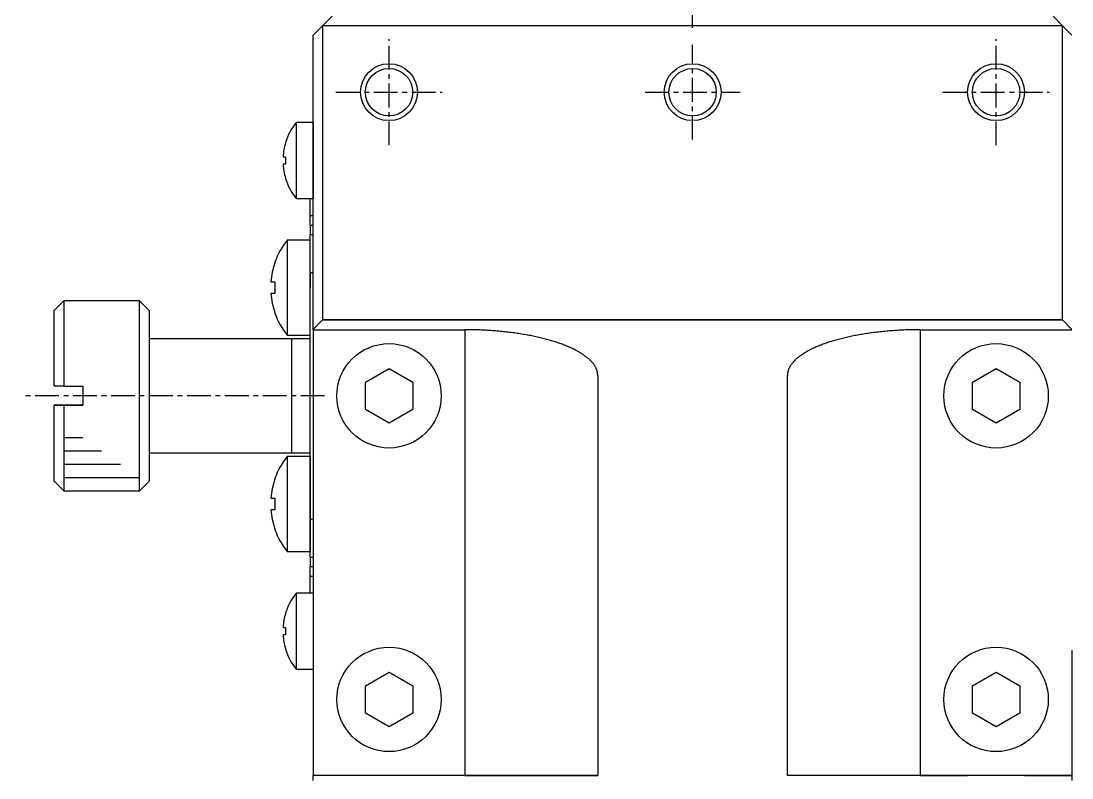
# Model space of a CAD drawing. Extents: x 93 to 329, y 82 to 330.
# Drawn here: x 122.3 to 177.7, y 249.1 to 289 of the extents above; entities that cross this region are included whole.
import ezdxf

# ---------------------------------------------------------------- set-up
doc = ezdxf.new("R2010")
doc.units = 0
doc.linetypes.add('CENTER', pattern=[2, 1.25, -0.25, 0.25, -0.25])
doc.layers.get('0').update_dxf_attribs({"linetype": 'CONTINUOUS'})
doc.layers.add('CENTER', color=1, linetype='CENTER')

msp = doc.modelspace()

# ---------------------------------------------------------------- linework, layer by layer
at = {"color": 7, "linetype": 'CONTINUOUS'}
for p, q in [((138.745, 289.267), (138.245, 288.767)), ((177.245, 288.767), (176.745, 289.267)), ((138.245, 288.767), (137.745, 288.267)), ((138.245, 288.767), (138.245, 273.267)), ((177.245, 288.767), (138.245, 288.767)), ((177.245, 273.267), (177.245, 288.767)), ((177.745, 288.267), (177.245, 288.767)), ((137.745, 272.767), (137.745, 288.267)), ((137.745, 283.667), (136.847, 283.667)), ((136.847, 283.667), (136.847, 279.667)), ((137.745, 283.667), (137.745, 279.667)), ((136.289, 282.617), (136.289, 282.596)), ((137.745, 282.667), (137.745, 282.667)), ((136.157, 281.867), (136.289, 281.867)), ((136.289, 281.467), (136.157, 281.467)), ((136.289, 281.867), (136.289, 281.467)), ((136.289, 280.739), (136.289, 280.717)), ((137.745, 280.667), (137.745, 280.667)), ((136.847, 279.667), (137.745, 279.667)), ((137.595, 278.767), (137.595, 279.667)), ((137.745, 279.767), (137.745, 279.767)), ((137.745, 279.767), (137.745, 279.767)), ((137.595, 278.267), (137.595, 278.767)), ((137.595, 278.267), (137.595, 277.767)), ((137.595, 277.767), (137.745, 277.767)), ((137.595, 275.767), (137.595, 277.767)), ((137.595, 277.767), (137.745, 277.767)), ((136.373, 277.467), (136.372, 272.467)), ((137.595, 277.467), (136.373, 277.467)), ((135.73, 276.317), (135.73, 276.284)), ((137.595, 274.967), (137.595, 275.767)), ((137.595, 275.767), (137.595, 274.967)), ((135.518, 275.267), (135.73, 275.267)), ((135.73, 275.267), (135.73, 274.667)), ((137.595, 262.767), (137.595, 274.967)), ((124.595, 274.268), (124.095, 273.768)), ((128.595, 274.268), (124.595, 274.268)), ((124.595, 274.268), (124.595, 269.768)), ((128.595, 264.268), (128.595, 274.268)), ((129.095, 273.768), (128.595, 274.268)), ((135.73, 274.667), (135.518, 274.667)), ((124.095, 269.768), (124.095, 273.768)), ((129.095, 273.768), (129.095, 264.768)), ((135.73, 273.651), (135.73, 273.617)), ((137.745, 272.767), (138.245, 273.267)), ((138.245, 273.267), (137.745, 272.767)), ((177.245, 273.267), (138.245, 273.267)), ((138.245, 273.267), (177.245, 273.267)), ((177.245, 273.267), (177.745, 272.767)), ((177.745, 272.767), (177.245, 273.267)), ((137.745, 272.751), (137.744, 249.267)), ((137.745, 272.751), (137.745, 272.767)), ((137.745, 272.751), (145.745, 272.751)), ((169.745, 272.75), (177.745, 272.75)), ((136.595, 272.267), (129.095, 272.268)), ((136.372, 272.467), (137.595, 272.467)), ((137.595, 272.267), (136.595, 272.267)), ((136.595, 272.267), (136.595, 266.267)), ((136.595, 272.267), (136.595, 266.267)), ((140.495, 269.988), (141.745, 270.71)), ((141.745, 270.71), (142.995, 269.988)), ((172.495, 269.988), (173.745, 270.71)), ((173.745, 270.71), (174.995, 269.988)), ((140.495, 268.545), (140.495, 269.988)), ((142.995, 269.988), (142.995, 268.545)), ((152.745, 270.34), (152.744, 249.267)), ((162.744, 249.267), (162.745, 270.34)), ((172.495, 268.545), (172.495, 269.988)), ((174.995, 269.988), (174.995, 268.545)), ((124.595, 269.768), (124.095, 269.768)), ((124.595, 269.768), (125.595, 269.768)), ((125.595, 269.768), (125.595, 268.768)), ((124.095, 264.768), (124.095, 268.768)), ((124.095, 268.768), (124.095, 268.768)), ((124.095, 268.768), (124.595, 268.768)), ((124.595, 268.768), (124.095, 268.768)), ((125.595, 268.768), (124.595, 268.768)), ((124.595, 268.768), (125.595, 268.768)), ((124.595, 268.768), (124.595, 264.268)), ((141.745, 267.823), (140.495, 268.545)), ((142.995, 268.545), (141.745, 267.823)), ((173.745, 267.823), (172.495, 268.545)), ((174.995, 268.545), (173.745, 267.823)), ((129.095, 266.268), (136.595, 266.267)), ((136.373, 266.067), (136.372, 261.067)), ((137.595, 266.067), (136.373, 266.067)), ((136.595, 266.267), (137.595, 266.267)), ((137.595, 266.067), (137.595, 261.067)), ((135.73, 264.917), (135.73, 264.884)), ((124.095, 264.768), (124.595, 264.268)), ((124.595, 264.268), (128.595, 264.268)), ((128.595, 264.268), (129.095, 264.768)), ((135.518, 263.867), (135.73, 263.867)), ((135.73, 263.867), (135.73, 263.267)), ((135.73, 263.267), (135.518, 263.267)), ((137.595, 260.767), (137.595, 262.767)), ((135.73, 262.251), (135.73, 262.217)), ((136.372, 261.067), (137.595, 261.067)), ((137.595, 260.767), (137.595, 260.267)), ((137.595, 260.767), (137.745, 260.767)), ((137.595, 260.767), (137.745, 260.767)), ((137.595, 259.767), (137.595, 260.267)), ((137.595, 258.867), (137.595, 259.767)), ((137.745, 258.867), (136.847, 258.867)), ((136.847, 258.867), (136.847, 254.867)), ((136.289, 257.817), (136.289, 257.796)), ((136.157, 257.067), (136.289, 257.067)), ((136.289, 257.067), (136.289, 256.667)), ((136.289, 256.667), (136.157, 256.667)), ((136.289, 255.939), (136.289, 255.917)), ((177.745, 255.867), (177.744, 249.267)), ((136.847, 254.867), (137.745, 254.867)), ((140.495, 253.988), (141.745, 254.71)), ((141.745, 254.71), (142.995, 253.988)), ((172.495, 253.988), (173.745, 254.71)), ((173.745, 254.71), (174.995, 253.988)), ((140.495, 252.545), (140.495, 253.988)), ((142.995, 253.988), (142.995, 252.545)), ((172.495, 252.545), (172.495, 253.988)), ((174.995, 253.988), (174.995, 252.545)), ((141.745, 251.823), (140.495, 252.545)), ((142.995, 252.545), (141.745, 251.823)), ((173.745, 251.823), (172.495, 252.545)), ((174.995, 252.545), (173.745, 251.823)), ((152.744, 249.267), (137.744, 249.267)), ((140.244, 249.267), (137.744, 249.267)), ((137.744, 248.992), (137.744, 249.267)), ((140.244, 249.267), (139.994, 249.267)), ((140.244, 249.267), (139.994, 249.267)), ((145.744, 249.267), (143.244, 249.267)), ((143.494, 249.267), (143.244, 249.267)), ((143.494, 249.267), (143.244, 249.267)), ((145.744, 249.267), (152.744, 249.267)), ((177.744, 249.267), (162.744, 249.267)), ((169.744, 249.267), (162.744, 249.267)), ((169.744, 249.267), (172.244, 249.267)), ((172.244, 249.267), (171.994, 249.267)), ((172.244, 249.267), (171.994, 249.267)), ((175.244, 249.267), (177.744, 249.267)), ((175.494, 249.267), (175.244, 249.267)), ((175.494, 249.267), (175.244, 249.267)), ((177.744, 249.267), (177.744, 248.992))]:
    msp.add_line(p, q, dxfattribs=at)
at = {"color": 9, "linetype": 'CONTINUOUS'}
for p, q in [((137.595, 278.767), (137.745, 278.767)), ((137.595, 278.267), (137.745, 278.267)), ((137.595, 275.767), (137.745, 275.767)), ((145.745, 272.751), (145.744, 249.267)), ((169.745, 272.75), (169.744, 249.267)), ((137.595, 262.767), (137.745, 262.767)), ((137.595, 260.267), (137.745, 260.267)), ((137.595, 259.767), (137.745, 259.767))]:
    msp.add_line(p, q, dxfattribs=at)
at = {"color": 3, "linetype": 'CONTINUOUS'}
for p, q in [((124.595, 267.068), (125.596, 267.068)), ((124.595, 266.368), (126.595, 266.368)), ((124.595, 265.668), (127.595, 265.668)), ((124.595, 264.968), (128.595, 264.968))]:
    msp.add_line(p, q, dxfattribs=at)
at = {"color": 7, "linetype": 'CONTINUOUS'}
for points in [[(152.745, 270.34, 0), (152.744, 270.37, 0), (152.743, 270.4, 0), (152.74, 270.429, 0), (152.736, 270.459, 0), (152.732, 270.488, 0), (152.726, 270.518, 0), (152.719, 270.547, 0), (152.711, 270.577, 0), (152.702, 270.606, 0), (152.692, 270.635, 0), (152.681, 270.665, 0), (152.669, 270.694, 0), (152.656, 270.723, 0), (152.642, 270.752, 0), (152.627, 270.782, 0), (152.61, 270.811, 0), (152.593, 270.84, 0), (152.575, 270.868, 0), (152.555, 270.897, 0), (152.535, 270.926, 0), (152.514, 270.955, 0), (152.491, 270.983, 0), (152.468, 271.012, 0), (152.443, 271.04, 0), (152.418, 271.068, 0), (152.392, 271.096, 0), (152.364, 271.124, 0), (152.336, 271.152, 0), (152.306, 271.18, 0), (152.276, 271.208, 0), (152.244, 271.235, 0), (152.212, 271.263, 0), (152.179, 271.29, 0), (152.144, 271.317, 0), (152.109, 271.344, 0), (152.073, 271.371, 0), (152.036, 271.398, 0), (151.997, 271.424, 0), (151.958, 271.45, 0), (151.918, 271.477, 0), (151.877, 271.503, 0), (151.836, 271.528, 0), (151.793, 271.554, 0), (151.749, 271.58, 0), (151.704, 271.605, 0), (151.659, 271.63, 0), (151.612, 271.655, 0), (151.565, 271.679, 0), (151.517, 271.704, 0), (151.468, 271.728, 0), (151.418, 271.752, 0), (151.367, 271.776, 0), (151.316, 271.8, 0), (151.263, 271.823, 0), (151.21, 271.846, 0), (151.156, 271.869, 0), (151.101, 271.892, 0), (151.045, 271.915, 0), (150.989, 271.937, 0), (150.932, 271.959, 0), (150.874, 271.981, 0), (150.815, 272.002, 0), (150.755, 272.024, 0), (150.695, 272.045, 0), (150.634, 272.066, 0), (150.572, 272.086, 0), (150.509, 272.106, 0), (150.446, 272.126, 0), (150.382, 272.146, 0), (150.317, 272.165, 0), (150.252, 272.185, 0), (150.186, 272.204, 0), (150.119, 272.222, 0), (150.052, 272.241, 0), (149.984, 272.259, 0), (149.915, 272.276, 0), (149.846, 272.294, 0), (149.776, 272.311, 0), (149.705, 272.328, 0), (149.634, 272.344, 0), (149.562, 272.361, 0), (149.49, 272.377, 0), (149.417, 272.392, 0), (149.344, 272.408, 0), (149.27, 272.423, 0), (149.195, 272.438, 0), (149.12, 272.452, 0), (149.045, 272.466, 0), (148.969, 272.48, 0), (148.892, 272.493, 0), (148.815, 272.506, 0), (148.738, 272.519, 0), (148.66, 272.532, 0), (148.582, 272.544, 0), (148.503, 272.556, 0), (148.424, 272.567, 0), (148.344, 272.578, 0), (148.264, 272.589, 0), (148.184, 272.6, 0), (148.103, 272.61, 0), (148.022, 272.62, 0), (147.941, 272.629, 0), (147.859, 272.638, 0), (147.777, 272.647, 0), (147.695, 272.655, 0), (147.612, 272.663, 0), (147.529, 272.671, 0), (147.446, 272.679, 0), (147.362, 272.686, 0), (147.279, 272.692, 0), (147.195, 272.698, 0), (147.111, 272.704, 0), (147.026, 272.71, 0), (146.942, 272.715, 0), (146.857, 272.72, 0), (146.772, 272.725, 0), (146.687, 272.729, 0), (146.602, 272.733, 0), (146.516, 272.736, 0), (146.431, 272.739, 0), (146.346, 272.742, 0), (146.26, 272.744, 0), (146.174, 272.746, 0), (146.088, 272.748, 0), (146.003, 272.749, 0), (145.917, 272.75, 0), (145.831, 272.751, 0), (145.745, 272.751, 0)], [(169.745, 272.75, 0), (169.659, 272.75, 0), (169.573, 272.75, 0), (169.487, 272.749, 0), (169.401, 272.747, 0), (169.316, 272.746, 0), (169.23, 272.744, 0), (169.144, 272.741, 0), (169.059, 272.739, 0), (168.973, 272.736, 0), (168.888, 272.732, 0), (168.803, 272.728, 0), (168.718, 272.724, 0), (168.633, 272.72, 0), (168.548, 272.715, 0), (168.464, 272.71, 0), (168.379, 272.704, 0), (168.295, 272.698, 0), (168.211, 272.692, 0), (168.128, 272.685, 0), (168.044, 272.678, 0), (167.961, 272.671, 0), (167.878, 272.663, 0), (167.795, 272.655, 0), (167.713, 272.647, 0), (167.631, 272.638, 0), (167.549, 272.629, 0), (167.468, 272.619, 0), (167.387, 272.609, 0), (167.306, 272.599, 0), (167.226, 272.589, 0), (167.146, 272.578, 0), (167.066, 272.567, 0), (166.987, 272.555, 0), (166.908, 272.544, 0), (166.83, 272.531, 0), (166.752, 272.519, 0), (166.675, 272.506, 0), (166.598, 272.493, 0), (166.521, 272.48, 0), (166.445, 272.466, 0), (166.37, 272.452, 0), (166.295, 272.437, 0), (166.22, 272.423, 0), (166.146, 272.407, 0), (166.073, 272.392, 0), (166, 272.376, 0), (165.928, 272.36, 0), (165.856, 272.344, 0), (165.785, 272.328, 0), (165.714, 272.311, 0), (165.644, 272.294, 0), (165.575, 272.276, 0), (165.506, 272.258, 0), (165.438, 272.24, 0), (165.371, 272.222, 0), (165.304, 272.203, 0), (165.238, 272.184, 0), (165.173, 272.165, 0), (165.108, 272.146, 0), (165.044, 272.126, 0), (164.981, 272.106, 0), (164.918, 272.086, 0), (164.856, 272.065, 0), (164.795, 272.044, 0), (164.735, 272.023, 0), (164.675, 272.002, 0), (164.616, 271.981, 0), (164.558, 271.959, 0), (164.501, 271.937, 0), (164.444, 271.914, 0), (164.389, 271.892, 0), (164.334, 271.869, 0), (164.28, 271.846, 0), (164.226, 271.823, 0), (164.174, 271.8, 0), (164.122, 271.776, 0), (164.072, 271.752, 0), (164.022, 271.728, 0), (163.973, 271.704, 0), (163.925, 271.679, 0), (163.877, 271.655, 0), (163.831, 271.63, 0), (163.785, 271.605, 0), (163.741, 271.579, 0), (163.697, 271.554, 0), (163.654, 271.528, 0), (163.612, 271.502, 0), (163.571, 271.476, 0), (163.531, 271.45, 0), (163.492, 271.424, 0), (163.454, 271.397, 0), (163.417, 271.371, 0), (163.381, 271.344, 0), (163.345, 271.317, 0), (163.311, 271.29, 0), (163.278, 271.263, 0), (163.245, 271.235, 0), (163.214, 271.208, 0), (163.184, 271.18, 0), (163.154, 271.152, 0), (163.126, 271.124, 0), (163.098, 271.096, 0), (163.072, 271.068, 0), (163.046, 271.04, 0), (163.022, 271.011, 0), (162.998, 270.983, 0), (162.976, 270.954, 0), (162.955, 270.926, 0), (162.934, 270.897, 0), (162.915, 270.868, 0), (162.897, 270.839, 0), (162.879, 270.81, 0), (162.863, 270.781, 0), (162.848, 270.752, 0), (162.834, 270.723, 0), (162.821, 270.694, 0), (162.809, 270.665, 0), (162.798, 270.635, 0), (162.788, 270.606, 0), (162.779, 270.576, 0), (162.771, 270.547, 0), (162.764, 270.517, 0), (162.758, 270.488, 0), (162.753, 270.458, 0), (162.75, 270.429, 0), (162.747, 270.399, 0), (162.745, 270.37, 0), (162.745, 270.34, 0)]]:
    msp.add_polyline3d(points, dxfattribs=at)
at = {"color": 3, "linetype": 'CONTINUOUS'}
for centre in [(141.745, 285.267), (157.745, 285.267), (173.745, 285.267)]:
    msp.add_circle(centre, 1.5, dxfattribs=at)
at = {"color": 7, "linetype": 'CONTINUOUS'}
for centre, radius in [((141.745, 285.267), 1.25), ((157.745, 285.267), 1.25), ((173.745, 285.267), 1.25), ((141.745, 269.267), 2.75), ((173.745, 269.267), 2.75), ((141.745, 253.267), 2.75), ((173.745, 253.267), 2.75)]:
    msp.add_circle(centre, radius, dxfattribs=at)
for centre, radius, start, end in [((139.345, 281.667), 3.2, 141.3167, 162.7289), ((139.345, 281.667), 3.194, 163.0937, 176.4086), ((139.345, 281.667), 3.194, 183.5893, 196.9042), ((139.345, 281.667), 3.2, 197.2689, 218.6811), ((139.495, 274.967), 4, 141.3167, 160.2743), ((139.495, 274.967), 3.989, 160.7307, 175.6855), ((139.495, 274.967), 3.989, 184.3123, 199.2671), ((139.495, 274.967), 4, 199.7235, 218.6811), ((139.495, 263.567), 4, 141.3167, 160.2743), ((139.495, 263.567), 3.989, 160.7307, 175.6855), ((139.495, 263.567), 3.989, 184.3123, 199.2671), ((139.495, 263.567), 4, 199.7235, 218.6811), ((139.345, 256.867), 3.2, 141.3167, 162.7289), ((139.345, 256.867), 3.194, 163.0937, 176.4086), ((139.345, 256.867), 3.194, 183.5893, 196.9042), ((139.345, 256.867), 3.2, 197.2689, 218.6811)]:
    msp.add_arc(centre, radius, start, end, dxfattribs=at)
at = {"layer": 'CENTER', "color": 1, "linetype": 'CENTER'}
for p, q in [((157.745, 288.667), (157.746, 304.667)), ((141.745, 282.467), (141.745, 288.067)), ((157.745, 282.767), (157.745, 287.767)), ((173.745, 282.467), (173.745, 288.067)), ((138.945, 285.267), (144.545, 285.267)), ((155.245, 285.267), (160.245, 285.267)), ((170.945, 285.267), (176.545, 285.267)), ((138.345, 269.267), (122.345, 269.268))]:
    msp.add_line(p, q, dxfattribs=at)

doc.saveas('drawing.dxf')
